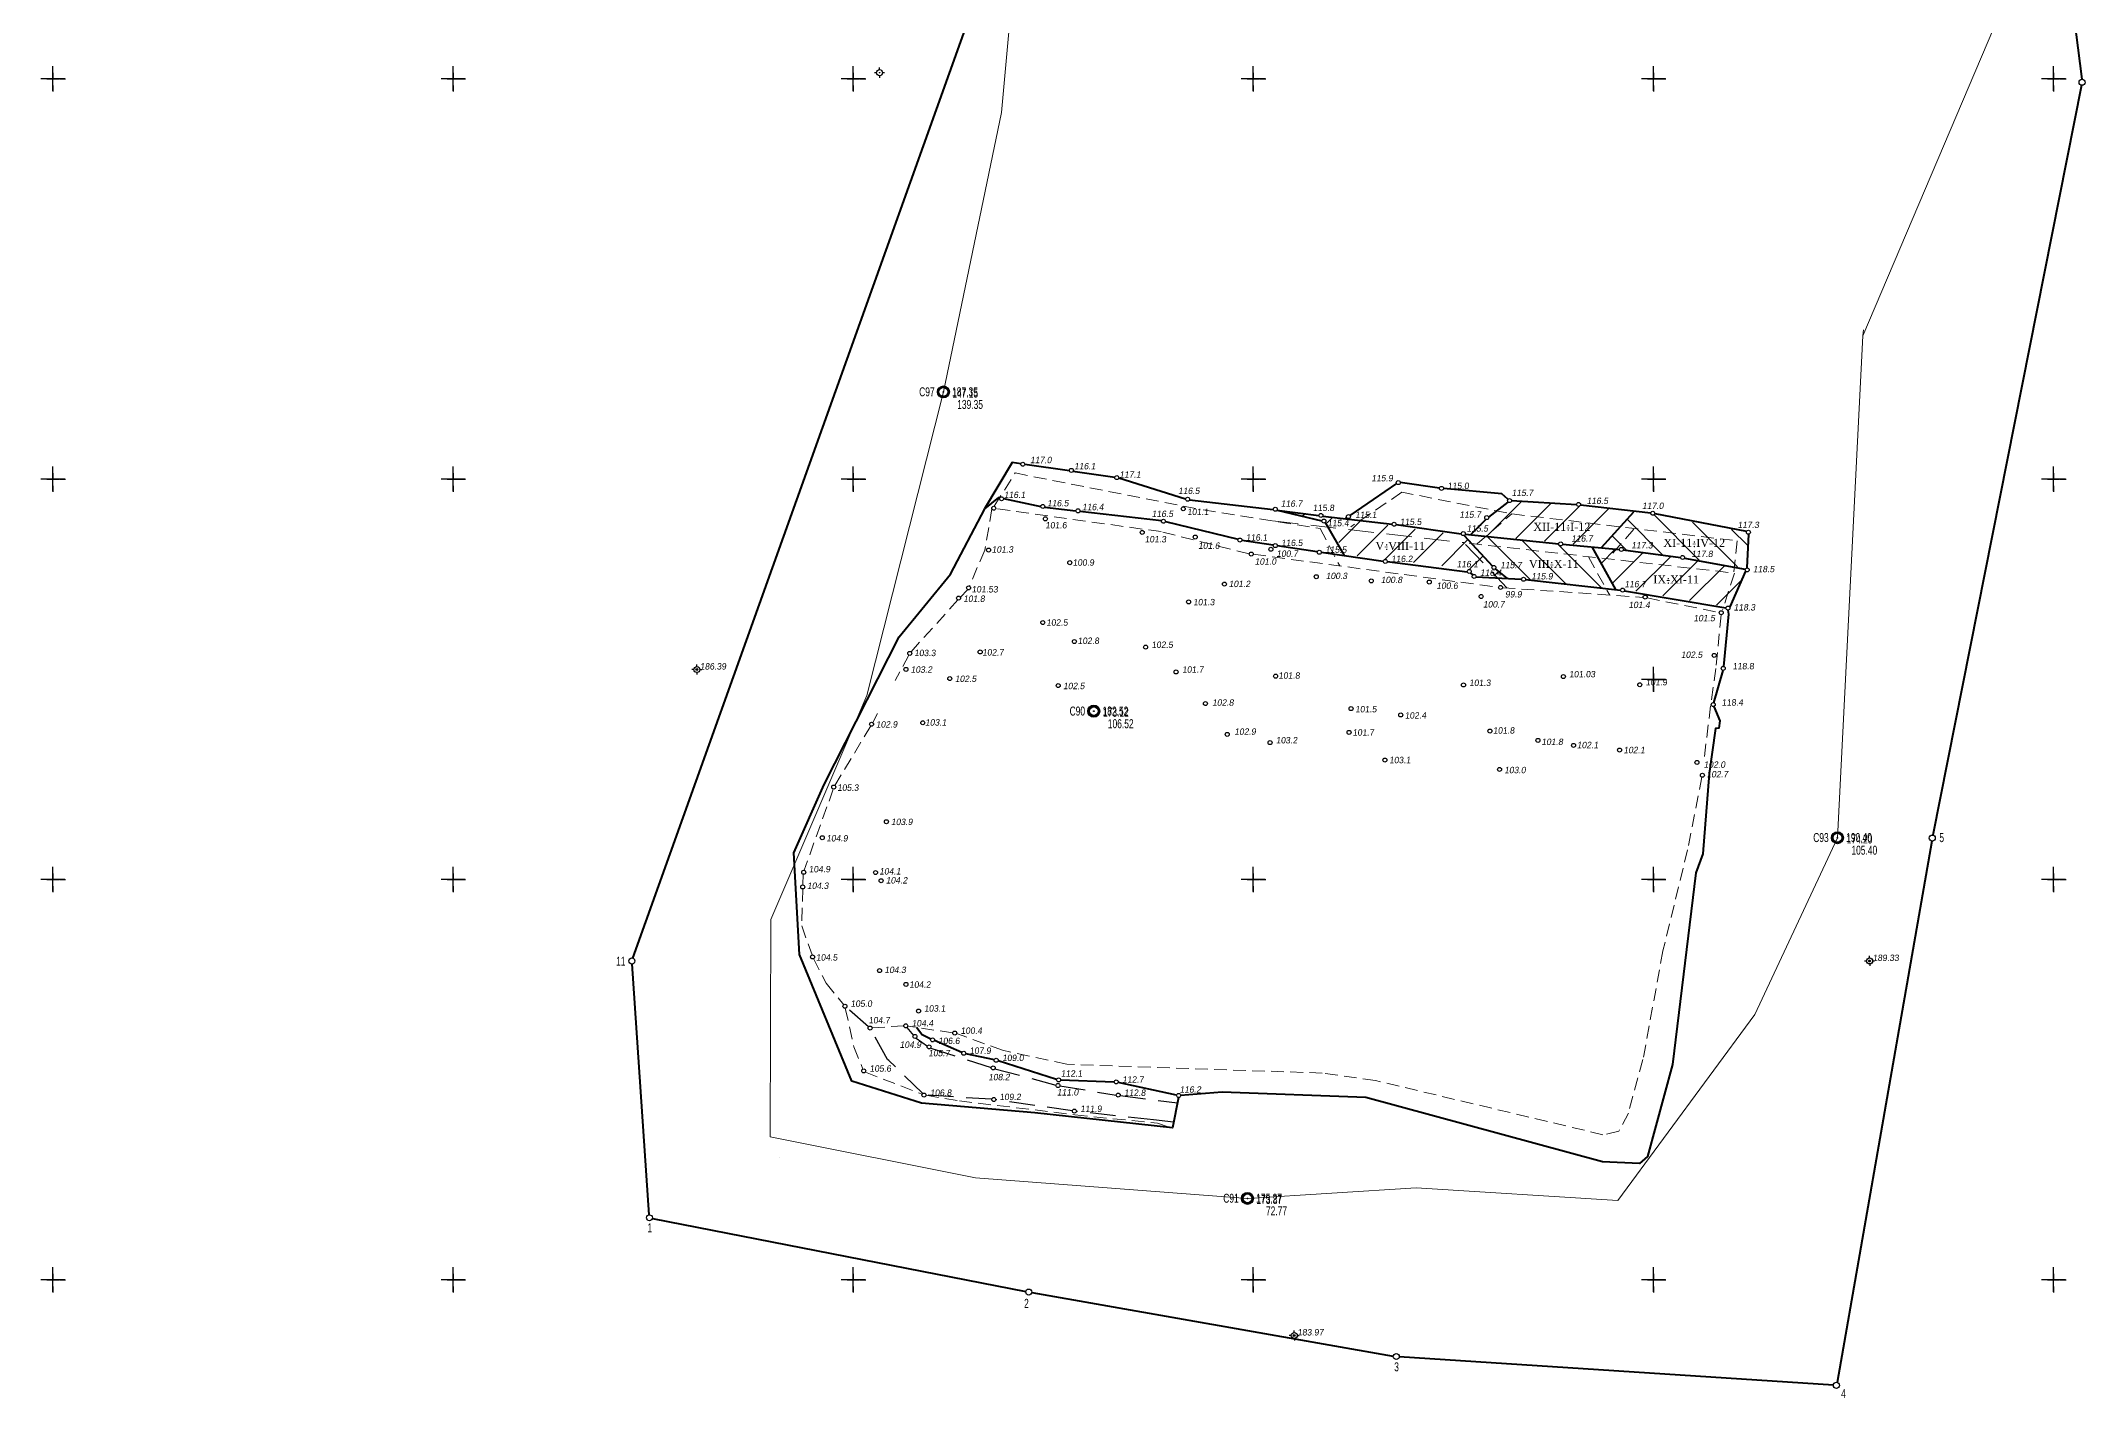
# Model space of a CAD drawing. Header units: millimetres. Extents: x 3232994 to 6468300, y 5635141 to 11269398.
# Drawn here: x 3232994 to 3234016, y 5635141 to 5635819 of the extents above; entities that cross this region are included whole.
import ezdxf
from ezdxf.enums import TextEntityAlignment as Align

# ---------------------------------------------------------------- set-up
doc = ezdxf.new("R2010")
doc.units = ezdxf.units.MM
doc.header["$LTSCALE"] = 2
doc.header["$PDMODE"] = 32
doc.header["$PDSIZE"] = 0.3
doc.linetypes.add('DASHED2', pattern=[9.525, 6.35, -3.175])
doc.linetypes.add('HIDDEN2', pattern=[4.7625, 3.175, -1.5875])
for name, color, linetype in [('REGION_OBJ', 7, 'Continuous'), ('ввскр.бровка', 7, 'Continuous'), ('ВЫСОТЫ', 7, 'Continuous'), ('Гірничий відвід', 7, 'Continuous'), ('ИМЕНА', 7, 'Continuous'), ('Контур запасів', 7, 'Continuous'), ('кресты', 7, 'Continuous'), ('н.доб.бровка', 7, 'Continuous'), ('нвскр.бровка', 7, 'Continuous'), ('ОБОчина', 7, 'Continuous'), ('ОШИБКИ', 7, 'Continuous'), ('ПИКЕТЫ', 7, 'Continuous'), ('ПРОМЫШЛЕННЫЕ', 7, 'Continuous'), ('ПУНКТЫ', 7, 'Continuous'), ('ТОКА_СТ', 1, 'Continuous')]:
    doc.layers.add(name, color=color, linetype=linetype)
doc.layers.add('вдбр', color=7, linetype='Continuous', lineweight=40)
doc.layers.add('ндбр', color=7, linetype='Continuous', lineweight=40)
doc.styles.add('grad', font='grad.shx')
doc.styles.add('universw', font='universw.shx', dxfattribs={"oblique": 10})
doc.styles.add('user', font='symeteo.shx', dxfattribs={"height": 2.5})

# ---------------------------------------------------------------- blocks, each defined once
blk = doc.blocks.new('piket')
at = {"layer": 'ПИКЕТЫ', "linetype": 'Continuous'}
h = blk.add_hatch(color=7, dxfattribs=at)
edge = h.paths.add_edge_path()
edge.add_arc((0, 0), 0.3, 0, 360)
at = {"layer": 'ПИКЕТЫ', "color": 7, "linetype": 'Continuous'}
blk.add_circle((0, 0), 0.3, dxfattribs=at)
at = {"layer": 'ВЫСОТЫ', "style": 'universw', "oblique": 6}
blk.add_attdef('H', (1.88, -0.23), '', height=2, dxfattribs=at)
at = {"layer": 'ИМЕНА', "style": 'universw', "oblique": 10}
blk.add_attdef('NAME', text='', height=2, dxfattribs=at).set_placement((0, 2.37), align=Align.CENTER)
at = {"layer": 'ТОКА_СТ', "style": 'universw', "oblique": 6, "flags": 1}
blk.add_attdef('POINT', text='', height=2, dxfattribs=at).set_placement((0, -2.79), align=Align.CENTER)
blk = doc.blocks.new('89_1')
h = blk.add_hatch(color=256)
h.paths.add_polyline_path([(-1.5, 0, 1), (1.5, 0, 1)])
h.paths.add_polyline_path([(1.1, 0, -1), (-1.1, 0, -1)], flags=16)
h.paths.add_polyline_path([(0.06, 0, -1), (-0.06, 0, -1)], flags=0)
for radius in [1.5, 1.1, 0.0622]:
    blk.add_circle((0, 0), radius)
at = {"color": 7, "linetype": 'Continuous', "style": 'user', "flags": 8}
blk.add_attdef('ddddd', (2.53, -1.14), '', height=2.5, dxfattribs=at)
at = {"color": 7, "linetype": 'Continuous', "style": 'grad', "oblique": 10, "width": 0.7}
for tag, p in [('P37', (6.48, 0.16)), ('P4', (6.45, -2.94))]:
    blk.add_attdef(tag, text='', height=2.5, dxfattribs=at).set_placement(p, align=Align.CENTER)
blk = doc.blocks.new('POINTINV')
at = {"layer": 'ПУНКТЫ', "color": 0, "linetype": 'Continuous'}
blk.add_point((0, 0), dxfattribs=at)
at = {"layer": 'ВЫСОТЫ', "color": 0, "style": 'grad', "width": 0.7}
blk.add_attdef('POINT_H', (1.6, -0.8), '', height=1.65, dxfattribs=at)
at = {"layer": 'ИМЕНА', "color": 0, "style": 'grad', "width": 0.7}
blk.add_attdef('POINT_NAM', text='', height=1.65, dxfattribs=at).set_placement((-1.6, -0.8), align=Align.RIGHT)
at = {"layer": 'ОШИБКИ', "color": 0, "linetype": 'Continuous', "style": 'grad', "width": 0.7, "flags": 1}
blk.add_attdef('POINT_MX', text='', height=1.65, dxfattribs=at).set_placement((-4.2077, 4.453385), align=Align.RIGHT)
blk.add_attdef('POINT_MY', (2.8923, 4.253385), '', height=1.65, dxfattribs=at)
blk = doc.blocks.new('5_1')
at = {"linetype": 'Continuous'}
h = blk.add_hatch(color=7, dxfattribs=at)
edge = h.paths.add_edge_path()
edge.add_arc((0, 0), 0.0588, 0, 360)
at = {"color": 7, "linetype": 'Continuous'}
for p, q in [((-0.75, 0), (-1.25, 0)), ((0, 0.75), (0, 1.25)), ((0.75, 0), (1.25, 0)), ((0, -0.75), (0, -1.25))]:
    blk.add_line(p, q, dxfattribs=at)
for radius in [0.75, 0.0588]:
    blk.add_circle((0, 0), radius, dxfattribs=at)
at = {"color": 7, "linetype": 'Continuous', "style": 'grad', "oblique": 10, "width": 0.7}
blk.add_attdef('P37', text='', height=2.5, dxfattribs=at).set_placement((-2, 0), align=Align.MIDDLE_RIGHT)
at = {"color": 7, "linetype": 'Continuous', "style": 'user', "flags": 8}
blk.add_attdef('ddddd', text='', height=2.5, dxfattribs=at).set_placement((2, 0), align=Align.MIDDLE_LEFT)
at = {"color": 7, "linetype": 'Continuous', "style": 'grad', "oblique": 10, "width": 0.7}
blk.add_attdef('P4', (2, 0.7), '', height=2.5, dxfattribs=at)
blk.add_attdef('P69', text='', height=2.5, dxfattribs=at).set_placement((2, -0.7), align=Align.TOP_LEFT)

msp = doc.modelspace()

# ---------------------------------------------------------------- linework, layer by layer
at = {"color": 7}
for p, q in [((3233618.5, 5635583.3), (3233618.7, 5635583.5)), ((3233624.8, 5635581.8), (3233625.6, 5635582.5)), ((3233637, 5635578.2), (3233639.4, 5635580.7)), ((3233642.8, 5635568.3), (3233653.3, 5635578.8)), ((3233651.9, 5635561.7), (3233667.2, 5635577)), ((3233666, 5635560.1), (3233681, 5635575.1)), ((3233680.1, 5635558.4), (3233694.9, 5635573.2)), ((3233694.2, 5635556.8), (3233706.9, 5635569.5)), ((3233708.2, 5635555.2), (3233714.7, 5635561.6)), ((3233720.3, 5635551.5), (3233722.4, 5635553.7))]:
    msp.add_line(p, q, dxfattribs=at)
for p, q in [((3233716.9, 5635571.7), (3233733.9, 5635588.7)), ((3233731.3, 5635570.4), (3233748.6, 5635587.7)), ((3233745.6, 5635569), (3233763.3, 5635586.7)), ((3233759.9, 5635567.6), (3233777.6, 5635585.2)), ((3233800.2, 5635582.3), (3233822.9, 5635559.6)), ((3233779.7, 5635571.4), (3233786.4, 5635564.7)), ((3233787, 5635579.8), (3233804.4, 5635562.4)), ((3233819.6, 5635578.6), (3233842, 5635556.2)), ((3233839.1, 5635574.9), (3233847, 5635567))]:
    msp.add_line(p, q)
at = {"color": 7, "linetype": 'Continuous', "lineweight": 40}
msp.add_line((3233774.1, 5635565.9), (3233790.3, 5635583.7), dxfattribs=at)
at = {"color": 0}
for p, q in [((3233717.1, 5635571.2), (3233738.4, 5635549.9)), ((3233734.5, 5635569.4), (3233756.2, 5635547.8)), ((3233752, 5635567.7), (3233774, 5635545.7)), ((3233774, 5635558.1), (3233780.9, 5635565)), ((3233779.6, 5635548), (3233794.8, 5635563.2)), ((3233791.3, 5635544), (3233808.6, 5635561.2)), ((3233804.7, 5635541.7), (3233822.1, 5635559)), ((3233818.1, 5635539.4), (3233835.4, 5635556.6)), ((3233831.5, 5635537.1), (3233843.5, 5635549))]:
    msp.add_line(p, q, dxfattribs=at)
at = {"color": 7, "linetype": 'Continuous', "lineweight": 40}
for points in [[(3233705.5, 5635571.9), (3233719.6, 5635556.6)], [(3233769.2, 5635566.2), (3233781.1, 5635544.9)], [(3233721, 5635555.2), (3233726.7, 5635550.5)]]:
    msp.add_lwpolyline(points, dxfattribs=at)
at = {"color": 7, "linetype": 'HIDDEN2', "lineweight": 20}
for points in [[(3233790.2, 5635575), (3233778, 5635561.2)], [(3233767.5, 5635561.2), (3233778.2, 5635542.1)]]:
    msp.add_lwpolyline(points, dxfattribs=at)
at = {"color": 7, "linetype": 'DASHED2', "lineweight": 20}
msp.add_lwpolyline([(3233706.1, 5635567.4), (3233727, 5635545.6)], dxfattribs=at)
at = {"color": 7}
msp.add_circle((3233720.3, 5635555.9), 1, dxfattribs=at)
at = {"layer": 'REGION_OBJ', "color": 30, "linetype": 'Continuous'}
for points in [[(3233460.6, 5635637.1), (3233460.6, 5635637.1)], [(3233363.1, 5635260.9), (3233363.1, 5635260.9)]]:
    msp.add_lwpolyline(points, dxfattribs=at)
at = {"layer": 'ввскр.бровка', "linetype": 'Continuous', "lineweight": 40}
for points in [[(3233562.6, 5635291.1), (3233559.7, 5635275.9), (3233490.8, 5635283.4), (3233434.2, 5635288.3), (3233399.4, 5635299.3), (3233373.2, 5635362.6), (3233370.4, 5635413.3), (3233385.5, 5635447.5), (3233423, 5635521.2), (3233448.6, 5635552.6), (3233465.8, 5635585.2)], [(3233465.8, 5635585.2), (3233472.8, 5635590.8), (3233473.3, 5635590.6)], [(3233475.2, 5635590.3), (3233493.8, 5635586.4)], [(3233495.7, 5635586), (3233511.4, 5635584.2)], [(3233513.4, 5635584), (3233554.2, 5635579.3)], [(3233556.1, 5635578.9), (3233592.4, 5635570)], [(3233594.3, 5635569.6), (3233610, 5635567.2)], [(3233612, 5635566.9), (3233632, 5635563.8)], [(3233634, 5635563.5), (3233665, 5635559)], [(3233667, 5635558.8), (3233707, 5635553.8)], [(3233708.6, 5635553.1), (3233709.7, 5635552.2)], [(3233711.3, 5635551.3), (3233734.1, 5635550)], [(3233736.1, 5635549.9), (3233783.6, 5635544.6)], [(3233785.5, 5635544.3), (3233836.3, 5635535.7)], [(3233837.2, 5635534.6), (3233837.5, 5635532.6), (3233835, 5635506.5)], [(3233834.7, 5635504.5), (3233830, 5635488.3)], [(3233830.2, 5635486.4), (3233833.2, 5635479.2), (3233832.7, 5635475.6), (3233831, 5635475.5), (3233827.9, 5635453), (3233824.7, 5635412.8), (3233821.3, 5635403.4), (3233809.6, 5635307.6), (3233797.1, 5635261.7), (3233793, 5635258.2), (3233774.5, 5635258.9), (3233656.3, 5635291.1), (3233584.5, 5635293.7), (3233563.7, 5635292.1)]]:
    msp.add_lwpolyline(points, dxfattribs=at)
at = {"layer": 'ввскр.бровка', "color": 7, "linetype": 'Continuous', "lineweight": 40}
for points in [[(3233434.3, 5635322.6), (3233431.7, 5635326.1)], [(3233438.8, 5635320.3), (3233434.2, 5635322.6)], [(3233454.4, 5635313.5), (3233440.6, 5635319.5)], [(3233470.6, 5635309.9), (3233456.3, 5635312.9)], [(3233501.7, 5635300.1), (3233472.5, 5635309.4)], [(3233530.5, 5635298.8), (3233503.7, 5635299.7)], [(3233561.7, 5635292.3), (3233532.4, 5635298.6)]]:
    msp.add_lwpolyline(points, dxfattribs=at)
at = {"layer": 'вдбр', "color": 7, "linetype": 'Continuous', "lineweight": 40}
for points in [[(3233483.8, 5635607.6), (3233479.5, 5635608.4), (3233465.7, 5635585.2)], [(3233508.1, 5635604.1), (3233485.8, 5635607.3)], [(3233530.8, 5635600.9), (3233509.9, 5635603.9)], [(3233566.2, 5635590.1), (3233532.8, 5635600.5)], [(3233671.6, 5635597.9), (3233648.3, 5635581.8)], [(3233693.1, 5635595.6), (3233673.5, 5635598.4)], [(3233727.3, 5635590), (3233724.3, 5635592.7), (3233695.1, 5635595.4)], [(3233568.1, 5635589.7), (3233610, 5635584.8)], [(3233611.8, 5635584.5), (3233632.8, 5635581.8)], [(3233611.9, 5635584.5), (3233634.3, 5635579.2)], [(3233634.8, 5635581.6), (3233669.4, 5635577.6)], [(3233717.7, 5635581.1), (3233727.4, 5635588.6)], [(3233729.1, 5635589.3), (3233761.6, 5635587.3)], [(3233763.6, 5635587.2), (3233798.7, 5635583.2)], [(3233800.7, 5635582.9), (3233846.6, 5635574)], [(3233635.9, 5635578.3), (3233645.4, 5635561.9)], [(3233646.8, 5635580.7), (3233646.1, 5635580.3)], [(3233671.4, 5635577.3), (3233704, 5635572.7)], [(3233706, 5635572.6), (3233752.7, 5635567.7)], [(3233708.7, 5635572.3), (3233716.3, 5635579.9)], [(3233847.6, 5635572.5), (3233846.8, 5635555.7)], [(3233754.6, 5635567.5), (3233783, 5635564.9)], [(3233784.9, 5635564.7), (3233813.6, 5635560.8)], [(3233815.5, 5635560.5), (3233845.9, 5635555)], [(3233846.1, 5635554), (3233838.3, 5635536.3)]]:
    msp.add_lwpolyline(points, dxfattribs=at)
at = {"layer": 'Гірничий відвід', "color": 7, "linetype": 'Continuous', "lineweight": 40}
for points in [[(3233980.3, 5636064.6), (3234014.1, 5635799.8)], [(3233289.9, 5635360.7), (3233466.9, 5635855.1)], [(3234014, 5635796.8), (3233939.7, 5635422.2)], [(3233939.2, 5635419.2), (3233891.8, 5635148.7)], [(3233298.1, 5635232.5), (3233289.5, 5635357.8)], [(3233299.7, 5635230.7), (3233486.3, 5635194.2)], [(3233489.3, 5635193.6), (3233670, 5635161.9)], [(3233890, 5635147.4), (3233673, 5635161.6)]]:
    msp.add_lwpolyline(points, dxfattribs=at)
at = {"layer": 'Контур запасів', "color": 5, "lineweight": 15}
for points in [[(3233358.5, 5635271.5), (3233358.8, 5635380), (3233406.9, 5635492), (3233445.1, 5635643.6), (3233474.1, 5635783.2), (3233485.4, 5635905.9), (3233500.6, 5636033.7), (3233531.1, 5636161.1), (3233677.6, 5636160.9), (3233863.6, 5636186.1), (3233938.3, 5636043.1), (3233938.3, 5636043)], [(3233938.3, 5636043), (3233976.3, 5635840.2), (3233904.7, 5635671.6)], [(3233905, 5635674.7), (3233904.7, 5635671.7), (3233892, 5635420.9), (3233850.8, 5635332.6), (3233782.3, 5635239.7), (3233681.4, 5635245.9), (3233597.1, 5635240.7), (3233461.1, 5635251), (3233358.5, 5635271.5)]]:
    msp.add_lwpolyline(points, dxfattribs=at)
at = {"layer": 'кресты'}
for p, q in [((3233000, 5635800.3), (3233000, 5635806.3)), ((3233200, 5635800.3), (3233200, 5635806.3)), ((3233400, 5635800.3), (3233400, 5635806.3)), ((3233600, 5635800.3), (3233600, 5635806.3)), ((3233800, 5635800.3), (3233800, 5635806.3)), ((3234000, 5635800.3), (3234000, 5635806.3)), ((3233000, 5635800), (3232994, 5635800)), ((3233006, 5635800), (3233000, 5635800)), ((3233000, 5635794), (3233000, 5635800)), ((3233200, 5635800), (3233194, 5635800)), ((3233206, 5635800), (3233200, 5635800)), ((3233200, 5635794), (3233200, 5635800)), ((3233400, 5635800), (3233394, 5635800)), ((3233406, 5635800), (3233400, 5635800)), ((3233400, 5635794), (3233400, 5635800)), ((3233600, 5635800), (3233594, 5635800)), ((3233606, 5635800), (3233600, 5635800)), ((3233600, 5635794), (3233600, 5635800)), ((3233800, 5635800), (3233794, 5635800)), ((3233806, 5635800), (3233800, 5635800)), ((3233800, 5635794), (3233800, 5635800)), ((3234000, 5635800), (3233994, 5635800)), ((3234006, 5635800), (3234000, 5635800)), ((3234000, 5635794), (3234000, 5635800)), ((3233000, 5635600.3), (3233000, 5635606.3)), ((3233200, 5635600.3), (3233200, 5635606.3)), ((3233400, 5635600.3), (3233400, 5635606.3)), ((3233600, 5635600.3), (3233600, 5635606.3)), ((3233800, 5635600.3), (3233800, 5635606.3)), ((3234000, 5635600.3), (3234000, 5635606.3)), ((3233000, 5635600), (3232994, 5635600)), ((3233006, 5635600), (3233000, 5635600)), ((3233000, 5635594), (3233000, 5635600)), ((3233200, 5635600), (3233194, 5635600)), ((3233206, 5635600), (3233200, 5635600)), ((3233200, 5635594), (3233200, 5635600)), ((3233400, 5635600), (3233394, 5635600)), ((3233406, 5635600), (3233400, 5635600)), ((3233400, 5635594), (3233400, 5635600)), ((3233600, 5635600), (3233594, 5635600)), ((3233606, 5635600), (3233600, 5635600)), ((3233600, 5635594), (3233600, 5635600)), ((3233800, 5635600), (3233794, 5635600)), ((3233806, 5635600), (3233800, 5635600)), ((3233800, 5635594), (3233800, 5635600)), ((3234000, 5635600), (3233994, 5635600)), ((3234006, 5635600), (3234000, 5635600)), ((3234000, 5635594), (3234000, 5635600)), ((3233800, 5635500), (3233794, 5635500)), ((3233800, 5635500.3), (3233800, 5635506.3)), ((3233806, 5635500), (3233800, 5635500)), ((3233800, 5635494), (3233800, 5635500)), ((3233000, 5635400), (3232994, 5635400)), ((3233000, 5635400.3), (3233000, 5635406.3)), ((3233006, 5635400), (3233000, 5635400)), ((3233000, 5635394), (3233000, 5635400)), ((3233200, 5635400), (3233194, 5635400)), ((3233200, 5635400.3), (3233200, 5635406.3)), ((3233206, 5635400), (3233200, 5635400)), ((3233200, 5635394), (3233200, 5635400)), ((3233400, 5635400), (3233394, 5635400)), ((3233400, 5635400.3), (3233400, 5635406.3)), ((3233406, 5635400), (3233400, 5635400)), ((3233400, 5635394), (3233400, 5635400)), ((3233600, 5635400), (3233594, 5635400)), ((3233600, 5635400.3), (3233600, 5635406.3)), ((3233606, 5635400), (3233600, 5635400)), ((3233600, 5635394), (3233600, 5635400)), ((3233800, 5635400), (3233794, 5635400)), ((3233800, 5635400.3), (3233800, 5635406.3)), ((3233806, 5635400), (3233800, 5635400)), ((3233800, 5635394), (3233800, 5635400)), ((3234000, 5635400), (3233994, 5635400)), ((3234000, 5635400.3), (3234000, 5635406.3)), ((3234006, 5635400), (3234000, 5635400)), ((3234000, 5635394), (3234000, 5635400)), ((3233000, 5635200.3), (3233000, 5635206.3)), ((3233200, 5635200.3), (3233200, 5635206.3)), ((3233400, 5635200.3), (3233400, 5635206.3)), ((3233600, 5635200.3), (3233600, 5635206.3)), ((3233800, 5635200.3), (3233800, 5635206.3)), ((3234000, 5635200.3), (3234000, 5635206.3)), ((3233000, 5635200), (3232994, 5635200)), ((3233006, 5635200), (3233000, 5635200)), ((3233000, 5635194), (3233000, 5635200)), ((3233200, 5635200), (3233194, 5635200)), ((3233206, 5635200), (3233200, 5635200)), ((3233200, 5635194), (3233200, 5635200)), ((3233400, 5635200), (3233394, 5635200)), ((3233406, 5635200), (3233400, 5635200)), ((3233400, 5635194), (3233400, 5635200)), ((3233600, 5635200), (3233594, 5635200)), ((3233606, 5635200), (3233600, 5635200)), ((3233600, 5635194), (3233600, 5635200)), ((3233800, 5635200), (3233794, 5635200)), ((3233806, 5635200), (3233800, 5635200)), ((3233800, 5635194), (3233800, 5635200)), ((3234000, 5635200), (3233994, 5635200)), ((3234006, 5635200), (3234000, 5635200)), ((3234000, 5635194), (3234000, 5635200))]:
    msp.add_line(p, q, dxfattribs=at)
at = {"layer": 'кресты', "color": 7, "linetype": 'Continuous'}
for p, q in [((3232997, 5635800), (3233003, 5635800)), ((3232997, 5635800), (3233000, 5635800)), ((3233000, 5635797), (3233000, 5635803)), ((3233000, 5635797), (3233000, 5635803)), ((3233000, 5635803), (3233000, 5635800)), ((3233000, 5635800), (3233003, 5635800)), ((3233000, 5635796.7), (3233000, 5635793.7)), ((3233003.3, 5635800), (3233006.3, 5635800)), ((3233197, 5635800), (3233203, 5635800)), ((3233197, 5635800), (3233203, 5635800)), ((3233197, 5635800), (3233200, 5635800)), ((3233200, 5635797), (3233200, 5635803)), ((3233200, 5635797), (3233200, 5635803)), ((3233200, 5635803), (3233200, 5635800)), ((3233200, 5635796.7), (3233200, 5635793.7)), ((3233203.3, 5635800), (3233206.3, 5635800)), ((3233397, 5635800), (3233403, 5635800)), ((3233397, 5635800), (3233403, 5635800)), ((3233397, 5635800), (3233400, 5635800)), ((3233400, 5635797), (3233400, 5635803)), ((3233400, 5635797), (3233400, 5635803)), ((3233400, 5635803), (3233400, 5635800)), ((3233400, 5635796.7), (3233400, 5635793.7)), ((3233403.3, 5635800), (3233406.3, 5635800)), ((3233597, 5635800), (3233603, 5635800)), ((3233597, 5635800), (3233600, 5635800)), ((3233600, 5635797), (3233600, 5635803)), ((3233600, 5635803), (3233600, 5635800)), ((3233600, 5635796.7), (3233600, 5635793.7)), ((3233603.3, 5635800), (3233606.3, 5635800)), ((3233797, 5635800), (3233803, 5635800)), ((3233797, 5635800), (3233803, 5635800)), ((3233797, 5635800), (3233800, 5635800)), ((3233800, 5635797), (3233800, 5635803)), ((3233800, 5635797), (3233800, 5635803)), ((3233800, 5635803), (3233800, 5635800)), ((3233800, 5635796.7), (3233800, 5635793.7)), ((3233803.3, 5635800), (3233806.3, 5635800)), ((3233997, 5635800), (3234003, 5635800)), ((3233997, 5635800), (3234000, 5635800)), ((3234000, 5635797), (3234000, 5635803)), ((3234000, 5635803), (3234000, 5635800)), ((3234000, 5635796.7), (3234000, 5635793.7)), ((3234003.3, 5635800), (3234006.3, 5635800)), ((3233000, 5635597), (3233000, 5635603)), ((3233000, 5635597), (3233000, 5635603)), ((3233000, 5635603), (3233000, 5635600)), ((3233200, 5635597), (3233200, 5635603)), ((3233200, 5635597), (3233200, 5635603)), ((3233200, 5635603), (3233200, 5635600)), ((3233400, 5635597), (3233400, 5635603)), ((3233400, 5635603), (3233400, 5635600)), ((3233600, 5635597), (3233600, 5635603)), ((3233600, 5635603), (3233600, 5635600)), ((3233800, 5635597), (3233800, 5635603)), ((3233800, 5635597), (3233800, 5635603)), ((3233800, 5635603), (3233800, 5635600)), ((3234000, 5635597), (3234000, 5635603)), ((3234000, 5635597), (3234000, 5635603)), ((3234000, 5635603), (3234000, 5635600)), ((3232997, 5635600), (3233003, 5635600)), ((3232997, 5635600), (3233000, 5635600)), ((3233000, 5635600), (3233003, 5635600)), ((3233000, 5635596.7), (3233000, 5635593.7)), ((3233003.3, 5635600), (3233006.3, 5635600)), ((3233197, 5635600), (3233203, 5635600)), ((3233197, 5635600), (3233203, 5635600)), ((3233197, 5635600), (3233200, 5635600)), ((3233200, 5635596.7), (3233200, 5635593.7)), ((3233203.3, 5635600), (3233206.3, 5635600)), ((3233397, 5635600), (3233403, 5635600)), ((3233397, 5635600), (3233400, 5635600)), ((3233400, 5635596.7), (3233400, 5635593.7)), ((3233403.3, 5635600), (3233406.3, 5635600)), ((3233597, 5635600), (3233603, 5635600)), ((3233597, 5635600), (3233600, 5635600)), ((3233600, 5635596.7), (3233600, 5635593.7)), ((3233603.3, 5635600), (3233606.3, 5635600)), ((3233797, 5635600), (3233803, 5635600)), ((3233797, 5635600), (3233803, 5635600)), ((3233797, 5635600), (3233800, 5635600)), ((3233800, 5635596.7), (3233800, 5635593.7)), ((3233803.3, 5635600), (3233806.3, 5635600)), ((3233997, 5635600), (3234003, 5635600)), ((3233997, 5635600), (3234003, 5635600)), ((3233997, 5635600), (3234000, 5635600)), ((3234000, 5635596.7), (3234000, 5635593.7)), ((3234003.3, 5635600), (3234006.3, 5635600)), ((3233797, 5635500), (3233803, 5635500)), ((3233797, 5635500), (3233803, 5635500)), ((3233797, 5635500), (3233800, 5635500)), ((3233800, 5635497), (3233800, 5635503)), ((3233800, 5635497), (3233800, 5635503)), ((3233800, 5635503), (3233800, 5635500)), ((3233803.3, 5635500), (3233806.3, 5635500)), ((3233800, 5635496.7), (3233800, 5635493.7)), ((3232997, 5635400), (3233003, 5635400)), ((3232997, 5635400), (3233000, 5635400)), ((3233000, 5635397), (3233000, 5635403)), ((3233000, 5635397), (3233000, 5635403)), ((3233000, 5635403), (3233000, 5635400)), ((3233000, 5635400), (3233003, 5635400)), ((3233003.3, 5635400), (3233006.3, 5635400)), ((3233197, 5635400), (3233203, 5635400)), ((3233197, 5635400), (3233203, 5635400)), ((3233197, 5635400), (3233200, 5635400)), ((3233200, 5635397), (3233200, 5635403)), ((3233200, 5635397), (3233200, 5635403)), ((3233200, 5635403), (3233200, 5635400)), ((3233203.3, 5635400), (3233206.3, 5635400)), ((3233397, 5635400), (3233403, 5635400)), ((3233397, 5635400), (3233400, 5635400)), ((3233400, 5635397), (3233400, 5635403)), ((3233400, 5635403), (3233400, 5635400)), ((3233403.3, 5635400), (3233406.3, 5635400)), ((3233597, 5635400), (3233603, 5635400)), ((3233597, 5635400), (3233600, 5635400)), ((3233600, 5635397), (3233600, 5635403)), ((3233600, 5635403), (3233600, 5635400)), ((3233603.3, 5635400), (3233606.3, 5635400)), ((3233797, 5635400), (3233803, 5635400)), ((3233797, 5635400), (3233800, 5635400)), ((3233800, 5635397), (3233800, 5635403)), ((3233800, 5635403), (3233800, 5635400)), ((3233803.3, 5635400), (3233806.3, 5635400)), ((3233997, 5635400), (3234003, 5635400)), ((3233997, 5635400), (3234003, 5635400)), ((3233997, 5635400), (3234000, 5635400)), ((3234000, 5635397), (3234000, 5635403)), ((3234000, 5635397), (3234000, 5635403)), ((3234000, 5635403), (3234000, 5635400)), ((3234003.3, 5635400), (3234006.3, 5635400)), ((3233000, 5635396.7), (3233000, 5635393.7)), ((3233200, 5635396.7), (3233200, 5635393.7)), ((3233400, 5635396.7), (3233400, 5635393.7)), ((3233600, 5635396.7), (3233600, 5635393.7)), ((3233800, 5635396.7), (3233800, 5635393.7)), ((3234000, 5635396.7), (3234000, 5635393.7)), ((3233000, 5635197), (3233000, 5635203)), ((3233000, 5635197), (3233000, 5635203)), ((3233000, 5635203), (3233000, 5635200)), ((3233200, 5635197), (3233200, 5635203)), ((3233200, 5635197), (3233200, 5635203)), ((3233200, 5635203), (3233200, 5635200)), ((3233400, 5635197), (3233400, 5635203)), ((3233400, 5635203), (3233400, 5635200)), ((3233600, 5635197), (3233600, 5635203)), ((3233600, 5635203), (3233600, 5635200)), ((3233800, 5635197), (3233800, 5635203)), ((3233800, 5635197), (3233800, 5635203)), ((3233800, 5635203), (3233800, 5635200)), ((3234000, 5635197), (3234000, 5635203)), ((3234000, 5635197), (3234000, 5635203)), ((3234000, 5635203), (3234000, 5635200)), ((3232997, 5635200), (3233003, 5635200)), ((3232997, 5635200), (3233000, 5635200)), ((3233000, 5635200), (3233003, 5635200)), ((3233000, 5635196.7), (3233000, 5635193.7)), ((3233003.3, 5635200), (3233006.3, 5635200)), ((3233197, 5635200), (3233203, 5635200)), ((3233197, 5635200), (3233203, 5635200)), ((3233197, 5635200), (3233200, 5635200)), ((3233200, 5635196.7), (3233200, 5635193.7)), ((3233203.3, 5635200), (3233206.3, 5635200)), ((3233397, 5635200), (3233403, 5635200)), ((3233397, 5635200), (3233400, 5635200)), ((3233400, 5635196.7), (3233400, 5635193.7)), ((3233403.3, 5635200), (3233406.3, 5635200)), ((3233597, 5635200), (3233603, 5635200)), ((3233597, 5635200), (3233600, 5635200)), ((3233600, 5635196.7), (3233600, 5635193.7)), ((3233603.3, 5635200), (3233606.3, 5635200)), ((3233797, 5635200), (3233803, 5635200)), ((3233797, 5635200), (3233803, 5635200)), ((3233797, 5635200), (3233800, 5635200)), ((3233800, 5635196.7), (3233800, 5635193.7)), ((3233803.3, 5635200), (3233806.3, 5635200)), ((3233997, 5635200), (3234003, 5635200)), ((3233997, 5635200), (3234003, 5635200)), ((3233997, 5635200), (3234000, 5635200)), ((3234000, 5635196.7), (3234000, 5635193.7)), ((3234003.3, 5635200), (3234006.3, 5635200))]:
    msp.add_line(p, q, dxfattribs=at)
at = {"layer": 'кресты', "linetype": 'Continuous'}
for p, q in [((3233597, 5635800), (3233603, 5635800)), ((3233600, 5635797), (3233600, 5635803)), ((3233400, 5635597), (3233400, 5635603)), ((3233397, 5635600), (3233403, 5635600)), ((3233397, 5635400), (3233403, 5635400)), ((3233400, 5635397), (3233400, 5635403)), ((3233597, 5635400), (3233603, 5635400)), ((3233600, 5635397), (3233600, 5635403)), ((3233797, 5635400), (3233803, 5635400)), ((3233800, 5635397), (3233800, 5635403)), ((3233400, 5635197), (3233400, 5635203)), ((3233600, 5635197), (3233600, 5635203)), ((3233397, 5635200), (3233403, 5635200)), ((3233597, 5635200), (3233603, 5635200))]:
    msp.add_line(p, q, dxfattribs=at)
at = {"layer": 'кресты', "color": 5, "linetype": 'Continuous'}
for p, q in [((3233997, 5635800), (3234003, 5635800)), ((3234000, 5635797), (3234000, 5635803)), ((3233600, 5635597), (3233600, 5635603)), ((3233597, 5635600), (3233603, 5635600))]:
    msp.add_line(p, q, dxfattribs=at)
at = {"layer": 'кресты', "color": 7, "linetype": 'Continuous', "lineweight": 40}
msp.add_line((3233518.5, 5635486.5), (3233518.4, 5635486.1), dxfattribs=at)
at = {"layer": 'кресты', "color": 7, "linetype": 'DASHED2', "lineweight": 20}
for p in [(3233413.1, 5635803.1, 186.7), (3233321.8, 5635504.9, 186.4), (3233321.9, 5635504.9, 186.4), (3233908.2, 5635359.2, 189.3), (3233620.5, 5635172.2, 184)]:
    msp.add_point(p, dxfattribs=at)
at = {"layer": 'н.доб.бровка', "color": 7, "linetype": 'HIDDEN2', "lineweight": 20}
for points in [[(3233470.5, 5635586.5), (3233481, 5635603.1), (3233571.2, 5635585.3)], [(3233574.9, 5635584.7), (3233633.5, 5635575.3), (3233643.2, 5635556.7)]]:
    msp.add_lwpolyline(points, dxfattribs=at)
at = {"layer": 'нвскр.бровка', "color": 7, "linetype": 'HIDDEN2', "lineweight": 20}
msp.add_lwpolyline([(3233412.2, 5635483), (3233409.8, 5635478.4)], dxfattribs=at)
at = {"layer": 'нвскр.бровка', "color": 7}
for centre in [(3234014.3, 5635798.3), (3233939.4, 5635420.7), (3233289.4, 5635359.3), (3233298.2, 5635231), (3233487.8, 5635193.9), (3233671.5, 5635161.7), (3233891.5, 5635147.3)]:
    msp.add_circle(centre, 1.51, dxfattribs=at)
at = {"layer": 'ндбр', "color": 7, "linetype": 'HIDDEN2', "lineweight": 20}
for points in [[(3233726.7, 5635583.2), (3233674.3, 5635593.5), (3233648.8, 5635576.2)], [(3233469.4, 5635585.2), (3233465.8, 5635564.6), (3233458.1, 5635546.5)], [(3233597.9, 5635562.7), (3233553.9, 5635573.8), (3233471.3, 5635585.3)], [(3233711.9, 5635567.7), (3233729.3, 5635582.7), (3233841.9, 5635569.2), (3233840.2, 5635553.8)], [(3233600, 5635562.5), (3233722.6, 5635546)], [(3233708, 5635568), (3233840.5, 5635553.1), (3233834.6, 5635534.7)], [(3233457.1, 5635544.8), (3233453.6, 5635541)], [(3233724.6, 5635545.8), (3233795, 5635540.9)], [(3233796.9, 5635540.7), (3233833, 5635533.4)], [(3233452.4, 5635539.7), (3233428.9, 5635513.7)], [(3233833.9, 5635532.3), (3233831.2, 5635505.5), (3233828.6, 5635486.7), (3233825.3, 5635459.8)], [(3233427.8, 5635512.1), (3233421, 5635499.4)], [(3233408.8, 5635476.7), (3233390.9, 5635447)], [(3233824.3, 5635451.2), (3233817.1, 5635414.9), (3233804.8, 5635364.3), (3233794.8, 5635310.1), (3233787.5, 5635283.3), (3233782.7, 5635274.2), (3233774.8, 5635272.5), (3233661.1, 5635299.6), (3233634.4, 5635303.3), (3233506.8, 5635307.7), (3233474.7, 5635314.7), (3233451.7, 5635323)], [(3233390.1, 5635445.2), (3233375.5, 5635404.6)], [(3233375.1, 5635402.6), (3233374.9, 5635397.3)], [(3233374.9, 5635395.3), (3233374.3, 5635376.9), (3233379.5, 5635362.3)], [(3233380.2, 5635360.5), (3233386.5, 5635348.2), (3233395.3, 5635337.4)], [(3233396.1, 5635335.7), (3233400.3, 5635316.4), (3233404.9, 5635305.3)], [(3233425.3, 5635326.9), (3233409.5, 5635325.9)], [(3233449.8, 5635323.4), (3233427.3, 5635326.8)], [(3233406.1, 5635303.8), (3233434.5, 5635292.7)], [(3233436.4, 5635292.2), (3233453.1, 5635289.4), (3233510.9, 5635282.5), (3233552.1, 5635278.2), (3233557.4, 5635276.5)]]:
    msp.add_lwpolyline(points, dxfattribs=at)
at = {"layer": 'ндбр', "color": 7, "linetype": 'DASHED2', "lineweight": 20}
msp.add_lwpolyline([(3233609.8, 5635579.2), (3233705.3, 5635568.3)], dxfattribs=at)
at = {"layer": 'ОБОчина', "color": 7, "linetype": 'DASHED2'}
for points in [[(3233407.7, 5635326.4), (3233396.7, 5635336)], [(3233426.9, 5635326.1), (3233430.1, 5635322.1)], [(3233434.8, 5635293.1), (3233417.9, 5635309.6), (3233417.2, 5635310.1), (3233409, 5635324.9)], [(3233431.5, 5635320.8), (3233437.1, 5635316.8)], [(3233438.8, 5635315.7), (3233469, 5635306.1)], [(3233470.9, 5635305.5), (3233501.4, 5635297.3)], [(3233503.4, 5635296.9), (3233531.5, 5635292.3)], [(3233469.2, 5635290.2), (3233436.4, 5635292.3)], [(3233509.6, 5635284.4), (3233471.2, 5635290)], [(3233533.5, 5635292.1), (3233562.1, 5635288.4)], [(3233560.1, 5635278.7), (3233550.1, 5635280), (3233511.6, 5635284.1)]]:
    msp.add_lwpolyline(points, dxfattribs=at)
at = {"layer": 'ПИКЕТЫ', "color": 7}
for centre in [(3233484.8, 5635607.5), (3233509.1, 5635604.4), (3233531.8, 5635600.8), (3233672.5, 5635598.3), (3233694.1, 5635595.4), (3233470.3, 5635585.5), (3233474.2, 5635590.2), (3233494.8, 5635586.4), (3233496.1, 5635580.2), (3233512.4, 5635584.2), (3233565, 5635585.2), (3233567.2, 5635590), (3233611, 5635585), (3233633.8, 5635581.9), (3233647.6, 5635581.3), (3233716.7, 5635580.8), (3233728.1, 5635589.3), (3233762.6, 5635587.4), (3233799.7, 5635583), (3233544.5, 5635573.4), (3233555.1, 5635579), (3233571, 5635571.1), (3233635.3, 5635579.1), (3233670.4, 5635577.5), (3233705, 5635572.8), (3233847.5, 5635573.5), (3233467.7, 5635564.6), (3233593.3, 5635569.6), (3233599, 5635562.6), (3233608.8, 5635565), (3233611, 5635566.8), (3233633, 5635563.5), (3233753.7, 5635567.7), (3233784, 5635564.9), (3233814.6, 5635560.9), (3233508.3, 5635558.3), (3233631.5, 5635551.3), (3233666, 5635558.9), (3233708, 5635553.9), (3233710.4, 5635551.4), (3233735.1, 5635550), (3233846.9, 5635554.7), (3233452.7, 5635540.6), (3233457.7, 5635545.7), (3233585.6, 5635547.6), (3233659, 5635549.2), (3233688, 5635548.6), (3233713.9, 5635541.4), (3233723.6, 5635545.9), (3233784.6, 5635544.6), (3233795.9, 5635541.1), (3233567.7, 5635538.7), (3233833.9, 5635533.3), (3233837.3, 5635535.6), (3233494.8, 5635528.4), (3233510.6, 5635518.9), (3233428.3, 5635513), (3233463.5, 5635513.7), (3233546.2, 5635516.1), (3233830.4, 5635512), (3233426.4, 5635505), (3233448.3, 5635500.4), (3233561.4, 5635503.7), (3233611.2, 5635501.6), (3233755, 5635501.4), (3233834.9, 5635505.5), (3233502.5, 5635496.9), (3233705.1, 5635497.2), (3233793.2, 5635497.3), (3233434.8, 5635478.3), (3233576.1, 5635487.9), (3233648.9, 5635485.4), (3233673.7, 5635482.2), (3233829.9, 5635487.4), (3233409.2, 5635477.6), (3233587, 5635472.5), (3233608.4, 5635468.4), (3233647.9, 5635473.5), (3233718.3, 5635474.2), (3233742.3, 5635469.5), (3233665.8, 5635459.7), (3233760.1, 5635467), (3233783.1, 5635464.7), (3233821.8, 5635458.5), (3233723.1, 5635455), (3233824.5, 5635452.1), (3233390.3, 5635446.2), (3233416.6, 5635428.9), (3233384.6, 5635420.9), (3233374.8, 5635396.3), (3233375.3, 5635403.6), (3233411.2, 5635403.5), (3233414, 5635399.4), (3233379.7, 5635361.3), (3233413.2, 5635354.5), (3233426.4, 5635347.6), (3233395.9, 5635336.7), (3233408.5, 5635325.8), (3233426.3, 5635326.9), (3233432.7, 5635334.3), (3233430.9, 5635321.6), (3233438, 5635316.4), (3233439.7, 5635319.9), (3233450.8, 5635323.3), (3233405.3, 5635304.4), (3233455.3, 5635313.2), (3233470, 5635305.9), (3233471.5, 5635309.7), (3233502.4, 5635297.1), (3233502.7, 5635299.9), (3233531.5, 5635298.9), (3233435.4, 5635292.3), (3233470.3, 5635290.1), (3233510.6, 5635284.3), (3233532.5, 5635292.3), (3233562.7, 5635292.1)]:
    msp.add_circle(centre, 1, dxfattribs=at)

# ---------------------------------------------------------------- block references
at = {"layer": 'ПИКЕТЫ', "color": 4}
ref = msp.add_blockref('piket', (3233321.9, 5635504.9, 186.4), dxfattribs=dict(at, xscale=1.6, yscale=1.6, zscale=1.6))
ref.add_attrib('H', '186.39', (3233323.5, 5635504.9, -111.8), dxfattribs={"layer": 'ВЫСОТЫ', "height": 3.2, "style": 'universw', "oblique": 6})
ref = msp.add_blockref('piket', (3233908.1, 5635359.3, 189.3), dxfattribs=dict(at, xscale=1.6, yscale=1.6, zscale=1.6))
ref.add_attrib('H', '189.33', (3233909.7, 5635359.3, -113.6), dxfattribs={"layer": 'ВЫСОТЫ', "height": 3.2, "style": 'universw', "oblique": 6})
ref = msp.add_blockref('piket', (3233620.5, 5635172.2, 184), dxfattribs=dict(at, xscale=1.6, yscale=1.6, zscale=1.6))
ref.add_attrib('H', '183.97', (3233622.1, 5635172.2, -110.4), dxfattribs={"layer": 'ВЫСОТЫ', "height": 3.2, "style": 'universw', "oblique": 6})
ref = msp.add_blockref('piket', (3233620.5, 5635172.2, 184), dxfattribs=dict(at, xscale=1.6, yscale=1.6, zscale=1.6))
ref.add_attrib('H', '183.97', (3233622.1, 5635172.2, -110.4), dxfattribs={"layer": 'ВЫСОТЫ', "height": 3.2, "style": 'universw', "oblique": 6})
ref = msp.add_blockref('piket', (3233620.5, 5635172.2, 184), dxfattribs=dict(at, xscale=1.6, yscale=1.6, zscale=1.6))
ref.add_attrib('H', '183.97', (3233622.1, 5635172.2, -110.4), dxfattribs={"layer": 'ВЫСОТЫ', "height": 3.2, "style": 'universw', "oblique": 6})
ref = msp.add_blockref('piket', (3233620.5, 5635172.2, 184), dxfattribs=dict(at, xscale=1.6, yscale=1.6, zscale=1.6))
ref.add_attrib('H', '183.97', (3233622.1, 5635172.2, -110.4), dxfattribs={"layer": 'ВЫСОТЫ', "height": 3.2, "style": 'universw', "oblique": 6})
ref = msp.add_blockref('piket', (3233620.5, 5635172.2, 184), dxfattribs=dict(at, xscale=1.6, yscale=1.6, zscale=1.6))
ref.add_attrib('H', '183.97', (3233622.1, 5635172.2, -110.4), dxfattribs={"layer": 'ВЫСОТЫ', "height": 3.2, "style": 'universw', "oblique": 6})
ref = msp.add_blockref('piket', (3233620.5, 5635172.2, 184), dxfattribs=dict(at, xscale=1.6, yscale=1.6, zscale=1.6))
ref.add_attrib('H', '183.97', (3233622.1, 5635172.2, -110.4), dxfattribs={"layer": 'ВЫСОТЫ', "height": 3.2, "style": 'universw', "oblique": 6})
ref = msp.add_blockref('piket', (3233620.5, 5635172.2, 184), dxfattribs=dict(at, xscale=1.6, yscale=1.6, zscale=1.6))
ref.add_attrib('H', '183.97', (3233622.1, 5635172.2, -110.4), dxfattribs={"layer": 'ВЫСОТЫ', "height": 3.2, "style": 'universw', "oblique": 6})
ref = msp.add_blockref('piket', (3233620.5, 5635172.2, 184), dxfattribs=dict(at, xscale=1.6, yscale=1.6, zscale=1.6))
ref.add_attrib('H', '183.97', (3233622.1, 5635172.2, -110.4), dxfattribs={"layer": 'ВЫСОТЫ', "height": 3.2, "style": 'universw', "oblique": 6})
at = {"layer": 'ПРОМЫШЛЕННЫЕ', "color": 7, "linetype": 'Continuous', "xscale": 2, "yscale": 2, "zscale": 2, "rotation": 353.291126940981}
for p in [(3233445.1, 5635643.6), (3233520.3, 5635484.1), (3233892, 5635420.9), (3233597.1, 5635240.7)]:
    msp.add_blockref('89_1', p, dxfattribs=at)
at = {"layer": 'ПУНКТЫ', "color": 7, "linetype": 'Continuous', "xscale": 2, "yscale": 2, "zscale": 2, "rotation": 0.982932777762484}
for p in [(3233413.2, 5635803.1), (3233321.9, 5635504.9, 186.4), (3233908.1, 5635359.3, 189.3), (3233620.5, 5635172.2, 184)]:
    msp.add_blockref('5_1', p, dxfattribs=at)
at = {"layer": 'ПУНКТЫ', "color": 7, "linetype": 'Continuous', "xscale": 2.727815320212315, "yscale": 2.727815320212315, "zscale": 2.727815320212315}
for p, values in [((3233445.1, 5635643.6), {'POINT_NAM': 'C97', 'POINT_H': '187.35'}), ((3233520.3, 5635484.1), {'POINT_NAM': 'C90', 'POINT_H': '182.52'}), ((3233892, 5635420.9), {'POINT_NAM': 'C93', 'POINT_H': '190.40'}), ((3233597.1, 5635240.7), {'POINT_NAM': 'C91', 'POINT_H': '175.27'})]:
    msp.add_blockref('POINTINV', p, dxfattribs=at).add_auto_attribs(values)

# ---------------------------------------------------------------- texts
at = {"char_height": 4, "attachment_point": 1}
for s, insert, width in [('\\pt12;{\\fTimes New Roman|b0|i0|c0|p18;XII-11-I-12}', (3233740, 5635578.2), 24.246), ('{\\fTimes New Roman|b0|i0|c204|p18;:}', (3233756.6, 5635578.3), 2.072), ('{\\fTimes New Roman|b0|i0|c0|p18;V-VIII-11}', (3233661.1, 5635568.7), 11.122), ('{\\fTimes New Roman|b0|i0|c204|p18;:}', (3233665.9, 5635568.7), 2.072), ('\\pt12;{\\fTimes New Roman|b0|i0|c0|p18;XI-11-IV-12}', (3233805, 5635570.2), 24.246), ('{\\fTimes New Roman|b0|i0|c204|p18;:}', (3233819.7, 5635570.1), 2.072), ('\\pt12;{\\fTimes New Roman|b0|i0|c0|p18;VIII-X-11}', (3233737.8, 5635559.7), 26.999), ('{\\fTimes New Roman|b0|i0|c204|p18;:}', (3233748.4, 5635559.8), 2.072), ('\\pt12;{\\fTimes New Roman|b0|i0|c0|p18;IX-XI-11}', (3233800, 5635551.9), 24.246), ('{\\fTimes New Roman|b0|i0|c204|p18;:}', (3233806.6, 5635551.8), 2.072)]:
    msp.add_mtext(s, dxfattribs=dict(at, insert=insert, width=width))
at = {"style": 'universw', "oblique": 10}
msp.add_attdef('115.7', text='', height=3.2, dxfattribs=at).set_placement((3233728.8, 5635555.5, 116.4), align=Align.CENTER)
at = {"layer": 'ВЫСОТЫ', "color": 0, "style": 'grad', "width": 0.7}
for tag, p in [('147.15', (3233449.6, 5635640.8)), ('173.12', (3233524.9, 5635481.3)), ('174.20', (3233896.6, 5635418)), ('173.87', (3233601.6, 5635237.9))]:
    msp.add_attdef(tag, p, '', height=4.5, dxfattribs=at)
at = {"layer": 'ВЫСОТЫ', "style": 'universw', "oblique": 10}
for tag, p in [('117.0', (3233493.8, 5635608, 327.3)), ('116.1', (3233515.8, 5635604.9, 327.3)), ('117.1', (3233538.4, 5635600.7, 327.3)), ('115.9', (3233664.4, 5635598.9, 327.3)), ('116.1', (3233480.7, 5635590.6, 327.3)), ('116.5', (3233567.8, 5635592.6, 327.3)), ('115.7', (3233734.5, 5635591.6, 327.3)), ('116.5', (3233502.3, 5635586.4, 116.5)), ('116.4', (3233519.8, 5635584.5, 327.3)), ('116.5', (3233554.6, 5635581.1, 327.3)), ('116.7', (3233619.1, 5635586.2, 327.3)), ('115.7', (3233708.4, 5635580.7, 116.4)), ('116.5', (3233772, 5635587.6, 327.3)), ('117.0', (3233799.7, 5635585.1, 327.3)), ('115.5', (3233712, 5635573.8, 116.4)), ('116.7', (3233764.3, 5635568.8, 327.3)), ('117.3', (3233847.4, 5635575.6, 327.3)), ('101.3', (3233474.6, 5635563.3, 182.6)), ('101.6', (3233577.8, 5635565.2, 163.6)), ('100.7', (3233616.9, 5635561.2, 163.6)), ('117.3', (3233794.3, 5635565.4, 327.3)), ('117.8', (3233824.3, 5635561.1, 327.3)), ('101.0', (3233606.1, 5635557.3, 163.6)), ('100.3', (3233641.6, 5635550.1, 163.6)), ('100.8', (3233669.1, 5635548.1, 163.6)), ('116.1', (3233707, 5635556, 116.1)), ('116.4', (3233718.7, 5635551.7, 116.4)), ('115.9', (3233744.3, 5635549.9, 327.3)), ('118.5', (3233855.1, 5635553.5, 327.3)), ('101.8', (3233460.4, 5635538.7, 182.6)), ('101.2', (3233593.1, 5635546.1, 163.6)), ('100.6', (3233696.9, 5635545.2, 163.6)), ('99.9', (3233730, 5635540.9, 327.3)), ('116.7', (3233790.9, 5635546, 327.3)), ('100.7', (3233720.2, 5635535.9, 163.6)), ('101.4', (3233792.9, 5635535.6, 327.3)), ('101.5', (3233825.4, 5635529, 327.3)), ('118.3', (3233845.5, 5635534.4, 327.3)), ('102.5', (3233819.1, 5635510.7, 182.6)), ('103.2', (3233434.1, 5635503.3, 182.6)), ('102.5', (3233456.2, 5635498.7, 327.3)), ('102.5', (3233510.3, 5635495.1, 327.3)), ('102.8', (3233584.8, 5635486.8, 327.3)), ('102.9', (3233416.7, 5635475.9, 182.6)), ('103.1', (3233441.3, 5635476.9, 327.3)), ('101.8', (3233749.4, 5635467.2, 163.6)), ('102.1', (3233767.1, 5635465.6, 163.6)), ('102.1', (3233790.4, 5635463.1, 163.6)), ('102.0', (3233830.5, 5635455.8, 163.6)), ('103.0', (3233730.8, 5635453.1, 103)), ('102.7', (3233831.9, 5635451, 182.6)), ('103.9', (3233424.3, 5635427.2, 182.6)), ('104.9', (3233391.9, 5635419, 182.6)), ('104.3', (3233382.3, 5635395.3, 182.6)), ('104.1', (3233418.4, 5635402.5, 104.1)), ('104.2', (3233421.7, 5635398, 182.6)), ('104.3', (3233421, 5635353.3, 163.6)), ('104.9', (3233428.6, 5635315.9, 104.9)), ('105.7', (3233442.9, 5635311.7, 105.7)), ('108.2', (3233472.9, 5635299.7, 108.2)), ('111.0', (3233507.2, 5635292.1, 111)), ('116.2', (3233568.5, 5635293.5, 116.2))]:
    msp.add_attdef(tag, text='', height=3.2, dxfattribs=at).set_placement(p, align=Align.CENTER)
at = {"layer": 'ВЫСОТЫ', "style": 'universw', "oblique": 6}
for tag, p in [('115.0', (3233697.1, 5635595.1, 116.2)), ('101.1', (3233567, 5635582.1, 101.2)), ('115.8', (3233629.8, 5635584.1, 115.5)), ('115.1', (3233651, 5635580.6, 115.5)), ('101.6', (3233496.1, 5635575.4, 100.9)), ('101.3', (3233545.8, 5635568.4, 100.9)), ('116.1', (3233596.4, 5635569.3, 116.1)), ('115.4', (3233637.1, 5635576.5, 115.5)), ('115.5', (3233673.4, 5635577.1, 116.2)), ('116.5', (3233614, 5635566.6, 116.5)), ('115.5', (3233636, 5635563.2, 115.5)), ('116.2', (3233669, 5635558.6, 116.2)), ('100.9', (3233509.8, 5635556.8, 100.9)), ('101.53', (3233459.3, 5635543.4, 101.5)), ('101.3', (3233570, 5635537, 101.2)), ('102.5', (3233496.6, 5635526.8, 102.5)), ('102.8', (3233512.3, 5635517.7, 102.8)), ('103.3', (3233430.6, 5635511.6, 103.3)), ('102.7', (3233464.6, 5635511.9, 102.7)), ('102.5', (3233549.2, 5635515.7, 102.5)), ('101.7', (3233564.5, 5635503.3, 101.7)), ('101.8', (3233612.6, 5635500.3, 101.8)), ('101.3', (3233708, 5635496.7, 101.4)), ('101.03', (3233757.9, 5635501, 101)), ('101.9', (3233796.2, 5635497, 101.9)), ('118.8', (3233839.6, 5635505, 118.8)), ('118.4', (3233834.2, 5635486.9, 118.3)), ('101.5', (3233651, 5635483.5, 101.5)), ('102.4', (3233675.8, 5635480.4, 102.5)), ('103.2', (3233611.4, 5635468, 103.2)), ('101.7', (3233649.7, 5635471.9, 101.7)), ('101.8', (3233719.9, 5635472.9, 101.8)), ('103.1', (3233668, 5635458.1, 103.1)), ('105.3', (3233392.1, 5635444.3, 105.3)), ('104.9', (3233377.9, 5635403.6, 104.9)), ('104.5', (3233381.5, 5635359.5, 104.5)), ('104.2', (3233428.1, 5635345.9, 104.2)), ('105.0', (3233398.8, 5635336.4, 105)), ('103.1', (3233435.5, 5635334, 103.1)), ('104.7', (3233407.7, 5635328.1, 104.7)), ('104.4', (3233429.4, 5635326.6, 104.4)), ('100.4', (3233453.8, 5635322.9, 100.3)), ('106.6', (3233442.6, 5635317.8, 106.6)), ('107.9', (3233458.2, 5635312.9, 107.9)), ('105.6', (3233408.3, 5635304, 105.6)), ('109.0', (3233474.6, 5635309.3, 109)), ('106.8', (3233438.5, 5635291.9, 106.8)), ('112.1', (3233503.9, 5635301.5, 112.1)), ('112.7', (3233534.6, 5635298.5, 112.7)), ('112.8', (3233535.5, 5635291.9, 112.8)), ('109.2', (3233473.2, 5635289.8, 109.2)), ('111.9', (3233513.6, 5635283.9, 111.9))]:
    msp.add_attdef(tag, p, '', height=3.2, dxfattribs=at)
at = {"layer": 'ИМЕНА', "color": 0, "style": 'grad', "width": 0.7}
for tag, p in [('139.35', (3233464.9, 5635635.1)), ('106.52', (3233540.2, 5635475.6)), ('5', (3233945.3, 5635418.7)), ('105.40', (3233911.9, 5635412.4)), ('11', (3233286.2, 5635356.9)), ('72.77', (3233616.9, 5635232.2)), ('1', (3233299.5, 5635223.7)), ('2', (3233487.8, 5635186)), ('3', (3233672.8, 5635154.3)), ('4', (3233896.2, 5635140.9))]:
    msp.add_attdef(tag, text='', height=4.5, dxfattribs=at).set_placement(p, align=Align.RIGHT)
at = {"layer": 'ИМЕНА', "style": 'universw', "oblique": 10}
msp.add_attdef('102.9', text='', height=3.2, dxfattribs=at).set_placement((3233595.9, 5635472.3, 327.3), align=Align.CENTER)

doc.saveas('drawing.dxf')
